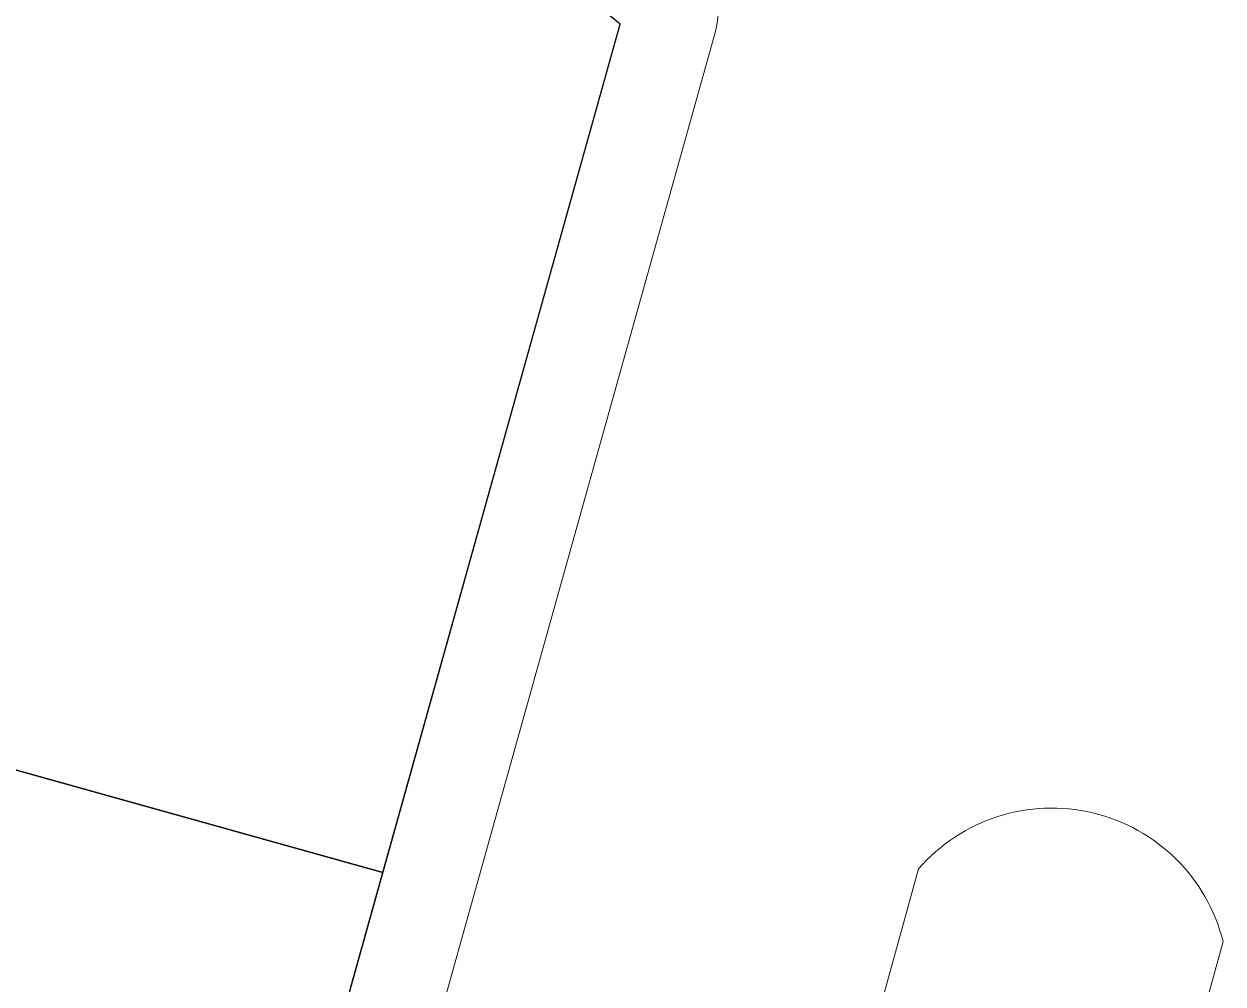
# Model space of a CAD drawing. Header units: millimetres. Extents: x 474016 to 477875, y 2288607 to 2292200.
# Drawn here: x 474498.15 to 474517.31, y 2289443.54 to 2289458.89 of the extents above; entities that cross this region are included whole.
import ezdxf

# ---------------------------------------------------------------- set-up
doc = ezdxf.new("R2010")
doc.units = ezdxf.units.MM
doc.header["$LTSCALE"] = 50
doc.layers.add('BANQUETA', color=251, linetype='Continuous', lineweight=5)
doc.layers.add('JARDINES', color=98, linetype='Continuous', lineweight=13)
doc.layers.add('CVL_LOTIF', color=1, linetype='Continuous')

msp = doc.modelspace()

# ---------------------------------------------------------------- linework, layer by layer
at = {"layer": 'BANQUETA'}
msp.add_lwpolyline([(474463.89, 2289493.555, -0.540591), (474467.08, 2289494.567), (474508.518, 2289460.782, -0.298203), (474509.18, 2289458.694), (474444.786, 2289228.215, -0.414214), (474442.322, 2289226.827), (474395.129, 2289240.012, -0.414214), (474393.741, 2289242.476), (474463.89, 2289493.555)], format="xyb", dxfattribs=at)
msp.add_lwpolyline([(474507.677, 2289458.887), (474480.341, 2289361.047)], dxfattribs=at)
at = {"layer": 'CVL_LOTIF'}
for points in [[(474486.535, 2289476.124), (474483.172, 2289464.086), (474479.808, 2289452.047), (474503.886, 2289445.319), (474507.677, 2289458.887)], [(474503.886, 2289445.319), (474479.808, 2289452.047), (474476.445, 2289440.008), (474500.522, 2289433.28)]]:
    msp.add_lwpolyline(points, close=True, dxfattribs=at)
at = {"layer": 'JARDINES'}
msp.add_lwpolyline([(474517.313, 2289444.216), (474507.799, 2289409.737, -0.643375), (474502.922, 2289410.861), (474512.446, 2289445.377, -0.60721)], format="xyb", close=True, dxfattribs=at)

doc.saveas('drawing.dxf')
